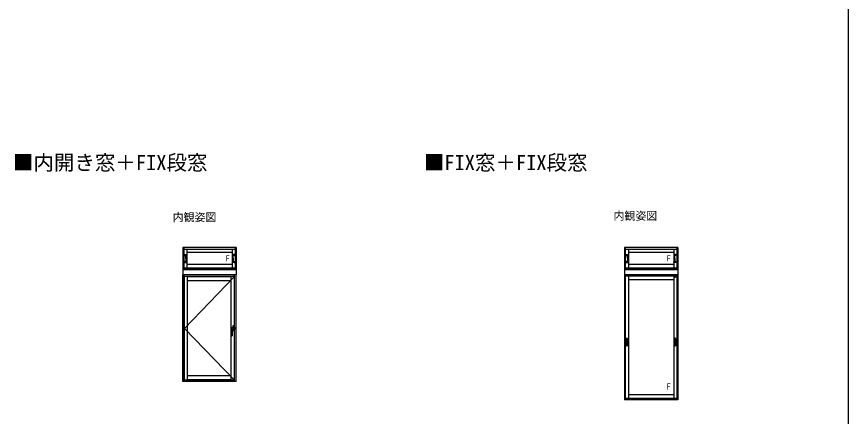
# Model space of a CAD drawing. Units: millimetres, scale not verified. Extents: x -525 to 525, y -782 to 777.
# Drawn here: x -84 to 525, y 56 to 349 of the extents above; entities that cross this region are included whole.
import ezdxf
from ezdxf.enums import TextEntityAlignment as Align

# ---------------------------------------------------------------- set-up
doc = ezdxf.new("R2010")
doc.units = ezdxf.units.MM
doc.header["$LTSCALE"] = 4
for name, color, linetype in [('0-1_USER1', 3, 'Continuous'), ('0-5_YKK_A1', 4, 'Continuous'), ('0-7_YKK_ZWAK', 7, 'Continuous')]:
    doc.layers.add(name, color=color, linetype=linetype)
doc.styles.add('ＭＳ ゴシック', font='')
doc.styles.get('ＭＳ ゴシック').set_extended_font_data('MS Gothic')

msp = doc.modelspace()

# ---------------------------------------------------------------- linework, layer by layer
at = {"layer": '0-5_YKK_A1'}
for p, q in [((76.458, 179.904), (37.458, 179.904)), ((37.458, 179.904), (37.458, 159.904)), ((37.958, 179.904), (37.958, 163.904)), ((38.108, 179.904), (38.108, 164.904)), ((75.808, 178.579), (38.108, 178.579)), ((40.358, 178.579), (40.358, 164.904)), ((73.558, 178.579), (73.558, 164.904)), ((75.808, 179.904), (75.808, 164.904)), ((75.958, 179.904), (75.958, 163.904)), ((76.458, 179.904), (76.458, 159.904)), ((399.958, 179.904), (360.958, 179.904)), ((360.958, 179.904), (360.958, 163.904)), ((361.458, 179.904), (361.458, 163.904)), ((361.608, 179.904), (361.608, 164.904)), ((399.308, 178.579), (361.608, 178.579)), ((363.858, 178.579), (363.858, 164.904)), ((397.058, 178.579), (397.058, 164.904)), ((399.308, 179.904), (399.308, 164.904)), ((399.458, 179.904), (399.458, 163.904)), ((399.958, 179.904), (399.958, 163.904)), ((38.693, 174.264), (38.693, 174.804)), ((38.714, 174.211), (38.733, 174.193)), ((38.767, 174.879), (40.118, 174.879)), ((38.785, 174.17), (39.557, 174.161)), ((39.04, 174.546), (39.04, 174.511)), ((39.1, 174.546), (39.04, 174.546)), ((39.1, 174.511), (39.04, 174.511)), ((39.16, 174.631), (39.125, 174.631)), ((39.125, 174.631), (39.125, 174.571)), ((39.125, 174.486), (39.125, 174.426)), ((39.16, 174.426), (39.125, 174.426)), ((39.16, 174.631), (39.16, 174.571)), ((39.16, 174.486), (39.16, 174.426)), ((39.245, 174.546), (39.185, 174.546)), ((39.245, 174.511), (39.185, 174.511)), ((39.245, 174.546), (39.245, 174.511)), ((39.557, 174.161), (39.557, 174.161)), ((39.618, 174.058), (39.619, 173.996)), ((40.143, 174.004), (40.144, 174.063)), ((40.151, 174.198), (40.163, 174.21)), ((40.193, 174.804), (40.193, 174.281)), ((73.558, 176.254), (40.358, 176.254)), ((73.723, 174.804), (73.723, 174.281)), ((73.764, 174.198), (73.752, 174.21)), ((73.772, 174.004), (73.771, 174.063)), ((75.148, 174.879), (73.797, 174.879)), ((74.298, 174.058), (74.296, 173.996)), ((75.13, 174.17), (74.358, 174.161)), ((74.358, 174.161), (74.358, 174.161)), ((74.67, 174.546), (74.67, 174.511)), ((74.67, 174.546), (74.73, 174.546)), ((74.67, 174.511), (74.73, 174.511)), ((74.755, 174.631), (74.79, 174.631)), ((74.755, 174.631), (74.755, 174.571)), ((74.755, 174.486), (74.755, 174.426)), ((74.755, 174.426), (74.79, 174.426)), ((74.79, 174.631), (74.79, 174.571)), ((74.79, 174.486), (74.79, 174.426)), ((74.815, 174.546), (74.875, 174.546)), ((74.815, 174.511), (74.875, 174.511)), ((74.875, 174.546), (74.875, 174.511)), ((75.201, 174.211), (75.182, 174.193)), ((75.223, 174.264), (75.223, 174.804)), ((362.193, 174.264), (362.193, 174.804)), ((362.214, 174.211), (362.233, 174.193)), ((362.267, 174.879), (363.618, 174.879)), ((362.285, 174.17), (363.057, 174.161)), ((362.54, 174.546), (362.54, 174.511)), ((362.6, 174.546), (362.54, 174.546)), ((362.6, 174.511), (362.54, 174.511)), ((362.66, 174.631), (362.625, 174.631)), ((362.625, 174.631), (362.625, 174.571)), ((362.625, 174.486), (362.625, 174.426)), ((362.66, 174.426), (362.625, 174.426)), ((362.66, 174.631), (362.66, 174.571)), ((362.66, 174.486), (362.66, 174.426)), ((362.745, 174.546), (362.685, 174.546)), ((362.745, 174.511), (362.685, 174.511)), ((362.745, 174.546), (362.745, 174.511)), ((363.057, 174.161), (363.057, 174.161)), ((363.118, 174.058), (363.119, 173.996)), ((363.643, 174.004), (363.644, 174.063)), ((363.651, 174.198), (363.663, 174.21)), ((363.693, 174.804), (363.693, 174.281)), ((397.058, 176.254), (363.858, 176.254)), ((397.223, 174.804), (397.223, 174.281)), ((397.264, 174.198), (397.252, 174.21)), ((397.272, 174.004), (397.271, 174.063)), ((398.648, 174.879), (397.297, 174.879)), ((397.798, 174.058), (397.796, 173.996)), ((398.63, 174.17), (397.858, 174.161)), ((397.858, 174.161), (397.858, 174.161)), ((398.17, 174.546), (398.17, 174.511)), ((398.17, 174.546), (398.23, 174.546)), ((398.17, 174.511), (398.23, 174.511)), ((398.255, 174.631), (398.29, 174.631)), ((398.255, 174.631), (398.255, 174.571)), ((398.255, 174.486), (398.255, 174.426)), ((398.255, 174.426), (398.29, 174.426)), ((398.29, 174.631), (398.29, 174.571)), ((398.29, 174.486), (398.29, 174.426)), ((398.315, 174.546), (398.375, 174.546)), ((398.315, 174.511), (398.375, 174.511)), ((398.375, 174.546), (398.375, 174.511)), ((398.701, 174.211), (398.682, 174.193)), ((398.723, 174.264), (398.723, 174.804)), ((75.958, 164.904), (37.958, 164.904)), ((38.693, 169.544), (38.693, 169.004)), ((38.733, 169.615), (38.714, 169.597)), ((38.767, 168.929), (40.118, 168.929)), ((39.557, 169.647), (38.785, 169.638)), ((39.04, 169.296), (39.04, 169.261)), ((39.1, 169.296), (39.04, 169.296)), ((39.1, 169.261), (39.04, 169.261)), ((39.16, 169.381), (39.125, 169.381)), ((39.125, 169.381), (39.125, 169.321)), ((39.125, 169.236), (39.125, 169.176)), ((39.16, 169.176), (39.125, 169.176)), ((39.16, 169.381), (39.16, 169.321)), ((39.16, 169.236), (39.16, 169.176)), ((39.245, 169.296), (39.185, 169.296)), ((39.245, 169.261), (39.185, 169.261)), ((39.245, 169.296), (39.245, 169.261)), ((39.557, 169.647), (39.557, 169.647)), ((39.619, 169.806), (39.618, 169.75)), ((40.144, 169.745), (40.143, 169.806)), ((40.163, 169.597), (40.151, 169.61)), ((40.193, 169.004), (40.193, 169.527)), ((73.558, 167.654), (40.358, 167.654)), ((73.723, 169.004), (73.723, 169.527)), ((73.752, 169.597), (73.765, 169.61)), ((73.771, 169.745), (73.772, 169.806)), ((75.148, 168.929), (73.797, 168.929)), ((74.296, 169.806), (74.298, 169.75)), ((74.358, 169.647), (75.13, 169.638)), ((74.358, 169.647), (74.358, 169.647)), ((74.67, 169.296), (74.67, 169.261)), ((74.67, 169.296), (74.73, 169.296)), ((74.67, 169.261), (74.73, 169.261)), ((74.755, 169.381), (74.79, 169.381)), ((74.755, 169.381), (74.755, 169.321)), ((74.755, 169.236), (74.755, 169.176)), ((74.755, 169.176), (74.79, 169.176)), ((74.79, 169.381), (74.79, 169.321)), ((74.79, 169.236), (74.79, 169.176)), ((74.815, 169.296), (74.875, 169.296)), ((74.815, 169.261), (74.875, 169.261)), ((74.875, 169.296), (74.875, 169.261)), ((75.182, 169.615), (75.201, 169.597)), ((75.223, 169.544), (75.223, 169.004)), ((399.458, 164.904), (361.458, 164.904)), ((362.193, 169.544), (362.193, 169.004)), ((362.233, 169.615), (362.214, 169.597)), ((362.267, 168.929), (363.618, 168.929)), ((363.057, 169.647), (362.285, 169.638)), ((362.54, 169.296), (362.54, 169.261)), ((362.6, 169.296), (362.54, 169.296)), ((362.6, 169.261), (362.54, 169.261)), ((362.66, 169.381), (362.625, 169.381)), ((362.625, 169.381), (362.625, 169.321)), ((362.625, 169.236), (362.625, 169.176)), ((362.66, 169.176), (362.625, 169.176)), ((362.66, 169.381), (362.66, 169.321)), ((362.66, 169.236), (362.66, 169.176)), ((362.745, 169.296), (362.685, 169.296)), ((362.745, 169.261), (362.685, 169.261)), ((362.745, 169.296), (362.745, 169.261)), ((363.057, 169.647), (363.057, 169.647)), ((363.119, 169.806), (363.118, 169.75)), ((363.644, 169.745), (363.643, 169.806)), ((363.663, 169.597), (363.651, 169.61)), ((363.693, 169.004), (363.693, 169.527)), ((397.058, 167.654), (363.858, 167.654)), ((397.223, 169.004), (397.223, 169.527)), ((397.252, 169.597), (397.265, 169.61)), ((397.271, 169.745), (397.272, 169.806)), ((398.648, 168.929), (397.297, 168.929)), ((397.796, 169.806), (397.798, 169.75)), ((397.858, 169.647), (398.63, 169.638)), ((397.858, 169.647), (397.858, 169.647)), ((398.17, 169.296), (398.17, 169.261)), ((398.17, 169.296), (398.23, 169.296)), ((398.17, 169.261), (398.23, 169.261)), ((398.255, 169.381), (398.29, 169.381)), ((398.255, 169.381), (398.255, 169.321)), ((398.255, 169.236), (398.255, 169.176)), ((398.255, 169.176), (398.29, 169.176)), ((398.29, 169.381), (398.29, 169.321)), ((398.29, 169.236), (398.29, 169.176)), ((398.315, 169.296), (398.375, 169.296)), ((398.315, 169.261), (398.375, 169.261)), ((398.375, 169.296), (398.375, 169.261)), ((398.682, 169.615), (398.701, 169.597)), ((398.723, 169.544), (398.723, 169.004)), ((76.458, 163.904), (37.458, 163.904)), ((37.458, 81.654), (37.458, 159.904)), ((76.458, 159.904), (37.458, 159.904)), ((38.508, 81.654), (38.508, 159.904)), ((75.408, 158.854), (38.508, 158.854)), ((38.708, 82.704), (38.708, 158.854)), ((38.708, 120.654), (75.208, 158.854)), ((40.958, 82.704), (40.958, 158.854)), ((72.958, 158.604), (40.958, 158.604)), ((72.958, 82.704), (72.958, 158.854)), ((75.208, 82.704), (75.208, 158.854)), ((75.408, 81.654), (75.408, 159.904)), ((76.458, 81.654), (76.458, 159.904)), ((399.958, 163.904), (360.958, 163.904)), ((360.958, 163.904), (360.958, 68.204)), ((360.958, 163.904), (399.958, 163.904)), ((399.958, 163.904), (360.958, 163.904)), ((399.958, 159.904), (360.958, 159.904)), ((361.458, 159.904), (361.458, 68.204)), ((361.608, 159.904), (361.608, 69.204)), ((399.308, 158.904), (361.608, 158.904)), ((363.858, 158.904), (363.858, 69.204)), ((397.058, 158.904), (397.058, 69.204)), ((397.884, 158.554), (398.108, 158.554)), ((397.884, 158.504), (398.108, 158.504)), ((398.108, 158.629), (398.158, 158.629)), ((398.108, 158.554), (398.108, 158.629)), ((398.108, 158.429), (398.108, 158.504)), ((398.108, 158.429), (398.158, 158.429)), ((398.158, 158.554), (398.158, 158.629)), ((398.158, 158.554), (398.381, 158.554)), ((398.158, 158.429), (398.158, 158.504)), ((398.158, 158.504), (398.381, 158.504)), ((399.308, 159.904), (399.308, 69.204)), ((399.458, 159.904), (399.458, 68.204)), ((399.958, 163.904), (399.958, 68.204)), ((72.958, 155.554), (40.958, 155.554)), ((397.058, 156.254), (363.858, 156.254)), ((74.078, 122.494), (74.078, 121.252)), ((74.108, 122.487), (74.108, 121.252)), ((74.114, 122.534), (74.128, 122.54)), ((75.058, 122.537), (74.158, 122.537)), ((74.177, 122.554), (75.048, 122.554)), ((75.048, 122.594), (74.178, 122.594)), ((75.048, 122.555), (75.048, 122.554)), ((75.108, 122.495), (75.108, 122.495)), ((75.108, 122.494), (75.108, 121.219)), ((75.108, 121.219), (75.108, 122.487)), ((75.148, 122.495), (75.148, 121.219)), ((38.708, 120.654), (75.208, 82.704)), ((73.062, 121.142), (73.058, 121.131)), ((73.058, 115.337), (73.058, 121.131)), ((73.608, 119.872), (73.608, 115.337)), ((73.764, 121.252), (75.038, 121.252)), ((74.058, 120.322), (74.608, 120.322)), ((74.078, 120.322), (74.078, 119.079)), ((75.108, 121.737), (74.108, 121.737)), ((74.108, 120.322), (74.108, 119.087)), ((75.108, 119.837), (74.108, 119.837)), ((74.128, 119.034), (74.114, 119.04)), ((74.158, 119.037), (75.058, 119.037)), ((75.048, 119.019), (74.177, 119.019)), ((75.048, 118.979), (74.178, 118.979)), ((75.05, 121.219), (75.038, 121.252)), ((75.048, 119.019), (75.048, 119.019)), ((75.05, 121.219), (75.564, 121.219)), ((75.108, 119.087), (75.108, 120.327)), ((75.108, 120.327), (75.108, 119.079)), ((75.148, 120.328), (75.148, 119.079)), ((73.608, 115.337), (73.058, 115.337)), ((73.108, 115.287), (73.558, 115.287)), ((362.533, 113.379), (362.533, 108.029)), ((363.033, 113.379), (363.033, 108.029)), ((397.883, 113.379), (397.883, 108.029)), ((398.383, 113.379), (398.383, 108.029)), ((72.958, 86.004), (40.958, 86.004)), ((76.458, 81.654), (37.458, 81.654)), ((75.408, 82.704), (38.508, 82.704)), ((72.958, 82.954), (40.958, 82.954)), ((399.958, 68.204), (360.958, 68.204)), ((399.458, 69.204), (361.458, 69.204)), ((397.058, 71.954), (363.858, 71.954))]:
    msp.add_line(p, q, dxfattribs=at)
for points in [[(39.557, 174.161), (39.596, 174.16), (39.614, 174.159)], [(39.617, 174.064), (39.618, 174.061), (39.618, 174.058)], [(39.638, 171.904), (39.638, 172.143), (39.637, 172.382), (39.636, 172.666), (39.634, 172.948), (39.631, 173.231), (39.627, 173.511), (39.623, 173.787), (39.619, 173.998)], [(39.638, 171.904), (39.638, 171.665), (39.637, 171.426), (39.636, 171.142), (39.634, 170.86), (39.631, 170.577), (39.627, 170.297), (39.623, 170.021), (39.619, 169.805)], [(40.143, 174.006), (40.139, 173.792), (40.135, 173.517), (40.131, 173.238), (40.128, 172.958), (40.126, 172.673), (40.124, 172.388), (40.123, 172.146), (40.123, 171.904)], [(40.143, 169.804), (40.139, 170.015), (40.135, 170.291), (40.131, 170.57), (40.128, 170.85), (40.126, 171.135), (40.124, 171.42), (40.123, 171.662), (40.123, 171.904)], [(40.144, 174.077), (40.145, 174.107), (40.146, 174.137), (40.148, 174.164), (40.15, 174.186), (40.151, 174.202), (40.152, 174.212), (40.153, 174.216), (40.153, 174.216)], [(40.144, 174.063), (40.144, 174.076), (40.144, 174.077)], [(73.771, 174.077), (73.77, 174.107), (73.769, 174.137), (73.767, 174.164), (73.766, 174.186), (73.764, 174.202), (73.763, 174.212), (73.762, 174.216), (73.762, 174.216)], [(73.771, 174.063), (73.771, 174.076), (73.771, 174.077)], [(73.772, 174.006), (73.776, 173.792), (73.781, 173.517), (73.784, 173.238), (73.787, 172.958), (73.789, 172.673), (73.791, 172.388), (73.792, 172.146), (73.792, 171.904)], [(73.772, 169.804), (73.776, 170.015), (73.781, 170.291), (73.784, 170.57), (73.787, 170.85), (73.789, 171.135), (73.791, 171.42), (73.792, 171.662), (73.792, 171.904)], [(74.277, 171.904), (74.277, 172.143), (74.278, 172.382), (74.279, 172.666), (74.282, 172.948), (74.284, 173.231), (74.288, 173.511), (74.292, 173.787), (74.296, 173.998)], [(74.277, 171.904), (74.277, 171.665), (74.278, 171.426), (74.279, 171.142), (74.282, 170.86), (74.284, 170.577), (74.288, 170.297), (74.292, 170.021), (74.296, 169.805)], [(74.298, 174.064), (74.298, 174.061), (74.298, 174.058)], [(74.358, 174.161), (74.319, 174.16), (74.301, 174.159)], [(363.057, 174.161), (363.096, 174.16), (363.114, 174.159)], [(363.117, 174.064), (363.118, 174.061), (363.118, 174.058)], [(363.138, 171.904), (363.138, 172.143), (363.137, 172.382), (363.136, 172.666), (363.134, 172.948), (363.131, 173.231), (363.127, 173.511), (363.123, 173.787), (363.119, 173.998)], [(363.138, 171.904), (363.138, 171.665), (363.137, 171.426), (363.136, 171.142), (363.134, 170.86), (363.131, 170.577), (363.127, 170.297), (363.123, 170.021), (363.119, 169.805)], [(363.643, 174.006), (363.639, 173.792), (363.635, 173.517), (363.631, 173.238), (363.628, 172.958), (363.626, 172.673), (363.624, 172.388), (363.623, 172.146), (363.623, 171.904)], [(363.643, 169.804), (363.639, 170.015), (363.635, 170.291), (363.631, 170.57), (363.628, 170.85), (363.626, 171.135), (363.624, 171.42), (363.623, 171.662), (363.623, 171.904)], [(363.644, 174.077), (363.645, 174.107), (363.646, 174.137), (363.648, 174.164), (363.65, 174.186), (363.651, 174.202), (363.652, 174.212), (363.653, 174.216), (363.653, 174.216)], [(363.644, 174.063), (363.644, 174.076), (363.644, 174.077)], [(397.271, 174.077), (397.27, 174.107), (397.269, 174.137), (397.267, 174.164), (397.266, 174.186), (397.264, 174.202), (397.263, 174.212), (397.262, 174.216), (397.262, 174.216)], [(397.271, 174.063), (397.271, 174.076), (397.271, 174.077)], [(397.272, 174.006), (397.276, 173.792), (397.281, 173.517), (397.284, 173.238), (397.287, 172.958), (397.289, 172.673), (397.291, 172.388), (397.292, 172.146), (397.292, 171.904)], [(397.272, 169.804), (397.276, 170.015), (397.281, 170.291), (397.284, 170.57), (397.287, 170.85), (397.289, 171.135), (397.291, 171.42), (397.292, 171.662), (397.292, 171.904)], [(397.777, 171.904), (397.777, 172.143), (397.778, 172.382), (397.779, 172.666), (397.782, 172.948), (397.784, 173.231), (397.788, 173.511), (397.792, 173.787), (397.796, 173.998)], [(397.777, 171.904), (397.777, 171.665), (397.778, 171.426), (397.779, 171.142), (397.782, 170.86), (397.784, 170.577), (397.788, 170.297), (397.792, 170.021), (397.796, 169.805)], [(397.798, 174.064), (397.798, 174.061), (397.798, 174.058)], [(397.858, 174.161), (397.819, 174.16), (397.801, 174.159)], [(39.557, 169.647), (39.596, 169.648), (39.614, 169.649)], [(39.618, 169.75), (39.617, 169.736), (39.617, 169.723)], [(40.144, 169.742), (40.144, 169.744), (40.144, 169.745)], [(73.771, 169.742), (73.771, 169.744), (73.771, 169.745)], [(74.298, 169.75), (74.298, 169.736), (74.298, 169.723)], [(74.358, 169.647), (74.319, 169.648), (74.301, 169.649)], [(363.057, 169.647), (363.096, 169.648), (363.114, 169.649)], [(363.118, 169.75), (363.117, 169.736), (363.117, 169.723)], [(363.644, 169.742), (363.644, 169.744), (363.644, 169.745)], [(397.271, 169.742), (397.271, 169.744), (397.271, 169.745)], [(397.798, 169.75), (397.798, 169.736), (397.798, 169.723)], [(397.858, 169.647), (397.819, 169.648), (397.801, 169.649)], [(76.458, 163.904), (37.458, 163.904), (76.458, 163.904)], [(74.095, 122.55), (74.098, 122.548), (74.101, 122.545), (74.103, 122.543), (74.106, 122.541), (74.109, 122.539), (74.111, 122.536), (74.114, 122.534)], [(74.16, 122.552), (74.149, 122.548), (74.138, 122.544), (74.128, 122.54)], [(75.048, 122.594), (75.06, 122.594), (75.072, 122.592), (75.083, 122.588), (75.094, 122.583), (75.104, 122.577), (75.114, 122.569), (75.122, 122.561), (75.13, 122.551), (75.136, 122.541), (75.141, 122.53), (75.145, 122.519), (75.147, 122.507), (75.148, 122.495)], [(73.062, 121.142), (73.082, 121.163), (73.104, 121.177), (73.123, 121.185), (73.169, 121.199), (73.183, 121.201)], [(73.182, 121.201), (73.277, 121.214), (73.377, 121.225), (73.485, 121.235), (73.597, 121.243), (73.667, 121.247), (73.741, 121.251)], [(73.683, 120.123), (73.66, 120.088), (73.628, 120.033)], [(74.114, 119.04), (74.111, 119.038), (74.109, 119.035), (74.106, 119.033), (74.103, 119.031), (74.101, 119.029), (74.098, 119.026), (74.095, 119.024)], [(74.095, 119.024), (74.096, 119.023), (74.096, 119.022), (74.097, 119.021), (74.097, 119.019)], [(74.16, 119.022), (74.149, 119.026), (74.138, 119.03), (74.128, 119.034)]]:
    msp.add_lwpolyline(points, dxfattribs=at)
for centre, radius in [((39.143, 174.529), 0.2), ((39.143, 174.529), 0.188), ((74.773, 174.529), 0.2), ((74.773, 174.529), 0.188), ((362.643, 174.529), 0.2), ((362.643, 174.529), 0.188), ((398.273, 174.529), 0.2), ((398.273, 174.529), 0.188), ((39.143, 169.279), 0.2), ((39.143, 169.279), 0.188), ((74.773, 169.279), 0.2), ((74.773, 169.279), 0.188), ((362.643, 169.279), 0.2), ((362.643, 169.279), 0.188), ((398.273, 169.279), 0.2), ((398.273, 169.279), 0.188), ((398.133, 158.529), 0.25)]:
    msp.add_circle(centre, radius, dxfattribs=at)
for centre, radius, start, end in [((39.1, 174.571), 0.025, 270, 0), ((39.1, 174.486), 0.025, 0, 90), ((39.185, 174.571), 0.025, 180, 270), ((39.185, 174.486), 0.025, 90, 180), ((38.452, 174.069), 1.166, 359.74719, 7.19057), ((75.464, 174.069), 1.166, 172.80943, 180.25281), ((74.73, 174.571), 0.025, 270, 0), ((74.73, 174.486), 0.025, 0, 90), ((74.815, 174.571), 0.025, 180, 270), ((74.815, 174.486), 0.025, 90, 180), ((362.6, 174.571), 0.025, 270, 0), ((362.6, 174.486), 0.025, 0, 90), ((362.685, 174.571), 0.025, 180, 270), ((362.685, 174.486), 0.025, 90, 180), ((361.952, 174.069), 1.166, 359.74719, 7.19057), ((398.964, 174.069), 1.166, 172.80943, 180.25281), ((398.23, 174.571), 0.025, 270, 0), ((398.23, 174.486), 0.025, 0, 90), ((398.315, 174.571), 0.025, 180, 270), ((398.315, 174.486), 0.025, 90, 180), ((39.1, 169.321), 0.025, 270, 0), ((39.1, 169.236), 0.025, 0, 90), ((39.185, 169.321), 0.025, 180, 270), ((39.185, 169.236), 0.025, 90, 180), ((38.563, 169.727), 1.054, 352.71162, 359.79125), ((41.313, 169.736), 1.169, 179.67394, 187.06236), ((72.603, 169.736), 1.169, 352.93764, 0.32606), ((75.353, 169.727), 1.054, 180.20875, 187.28838), ((74.73, 169.321), 0.025, 270, 0), ((74.73, 169.236), 0.025, 0, 90), ((74.815, 169.321), 0.025, 180, 270), ((74.815, 169.236), 0.025, 90, 180), ((362.6, 169.321), 0.025, 270, 0), ((362.6, 169.236), 0.025, 0, 90), ((362.685, 169.321), 0.025, 180, 270), ((362.685, 169.236), 0.025, 90, 180), ((362.063, 169.727), 1.054, 352.71162, 359.79125), ((364.813, 169.736), 1.169, 179.67394, 187.06236), ((396.103, 169.736), 1.169, 352.93764, 0.32606), ((398.853, 169.727), 1.054, 180.20875, 187.28838), ((398.23, 169.321), 0.025, 270, 0), ((398.23, 169.236), 0.025, 0, 90), ((398.315, 169.321), 0.025, 180, 270), ((398.315, 169.236), 0.025, 90, 180), ((398.133, 158.529), 0.225, 6.37898, 173.62104), ((398.133, 158.529), 0.225, 186.37975, 353.62022), ((74.178, 122.494), 0.1, 90, 180), ((74.158, 122.487), 0.05, 90, 180), ((74.177, 122.495), 0.06, 90, 107.04357), ((75.048, 122.494), 0.06, 0, 90), ((75.058, 122.487), 0.05, 0, 90), ((74.058, 119.872), 0.45, 90, 180), ((74.178, 119.079), 0.1, 180, 270), ((74.158, 119.087), 0.05, 180, 270), ((74.177, 119.079), 0.06, 252.95643, 270), ((74.608, 145.322), 25, 270, 272.19209), ((75.048, 119.079), 0.1, 270, 0), ((75.048, 119.079), 0.06, 270, 0), ((75.058, 119.087), 0.05, 270, 0), ((75.564, 121.119), 0.1, 14.96231, 90), ((75.56, 120.44), 0.1, 272.19209, 344.37486), ((74.32, 120.787), 1.387, 344.37486, 14.96231), ((73.108, 115.337), 0.05, 180, 270), ((73.558, 115.337), 0.05, 270, 0), ((362.808, 113.379), 0.275, 90, 180), ((362.758, 113.379), 0.275, 0, 90), ((398.158, 113.379), 0.275, 90, 180), ((398.108, 113.379), 0.275, 0, 90), ((362.808, 108.029), 0.275, 180, 270), ((362.758, 108.029), 0.275, 270, 0), ((398.158, 108.029), 0.275, 180, 270), ((398.108, 108.029), 0.275, 270, 0)]:
    msp.add_arc(centre, radius, start, end, dxfattribs=at)
for centre, major_axis, ratio, start_param, end_param in [((38.768, 174.804), (-0.0532, 0.0532), 0.99628, 5.4996506, 7.06672), ((38.768, 174.264), (-0.053, 0.0535), 0.996248, 0.787871, 1.5707963), ((38.786, 174.245), (0.075, -0.0006), 0.998738, 3.1478025, 4.7136154), ((39.696, 174.253), (0.0844, -0.0562), 0.985843, 3.7245453, 4.2539951), ((40.117, 174.804), (0.0532, 0.0532), 0.99628, 5.4996506, 7.06672), ((40.092, 174.281), (0.0707, 0.0713), 0.996248, 4.712389, 5.4953143), ((73.798, 174.804), (-0.0532, 0.0532), 0.99628, 5.4996506, 7.06672), ((73.823, 174.281), (-0.0707, 0.0713), 0.996248, 0.787871, 1.5707963), ((74.219, 174.253), (-0.0844, -0.0562), 0.985843, 2.0291902, 2.55864), ((75.129, 174.245), (-0.075, -0.0006), 0.998738, 1.5695699, 3.1353828), ((75.147, 174.804), (0.0532, 0.0532), 0.99628, 5.4996506, 7.06672), ((75.147, 174.264), (0.053, 0.0535), 0.996248, 4.712389, 5.4953143), ((362.268, 174.804), (-0.0532, 0.0532), 0.99628, 5.4996506, 7.06672), ((362.268, 174.264), (-0.053, 0.0535), 0.996248, 0.787871, 1.5707963), ((362.286, 174.245), (0.075, -0.0006), 0.998738, 3.1478025, 4.7136154), ((363.196, 174.253), (0.0844, -0.0562), 0.985843, 3.7245453, 4.2539951), ((363.617, 174.804), (0.0532, 0.0532), 0.99628, 5.4996506, 7.06672), ((363.592, 174.281), (0.0707, 0.0713), 0.996248, 4.712389, 5.4953143), ((397.298, 174.804), (-0.0532, 0.0532), 0.99628, 5.4996506, 7.06672), ((397.323, 174.281), (-0.0707, 0.0713), 0.996248, 0.787871, 1.5707963), ((397.719, 174.253), (-0.0844, -0.0562), 0.985843, 2.0291902, 2.55864), ((398.629, 174.245), (-0.075, -0.0006), 0.998738, 1.5695699, 3.1353828), ((398.647, 174.804), (0.0532, 0.0532), 0.99628, 5.4996506, 7.06672), ((398.647, 174.264), (0.053, 0.0535), 0.996248, 4.712389, 5.4953143), ((38.768, 169.544), (-0.053, -0.0535), 0.996248, 4.712389, 5.4953143), ((38.768, 169.004), (-0.0532, -0.0532), 0.99628, 5.4996506, 7.06672), ((38.786, 169.563), (0.075, 0.0006), 0.998738, 1.5695699, 3.1353828), ((39.696, 169.555), (0.0844, 0.0562), 0.985843, 2.0292017, 2.55864), ((40.117, 169.004), (0.0532, -0.0532), 0.99628, 5.4996506, 7.06672), ((40.092, 169.527), (0.0707, -0.0713), 0.996248, 0.787871, 1.5707963), ((73.823, 169.527), (-0.0707, -0.0713), 0.996248, 4.712389, 5.4953143), ((73.798, 169.004), (-0.0532, -0.0532), 0.99628, 5.4996506, 7.06672), ((74.219, 169.555), (-0.0844, 0.0562), 0.985843, 3.7245453, 4.2539836), ((75.129, 169.563), (-0.075, 0.0006), 0.998738, 3.1478025, 4.7136154), ((75.147, 169.004), (0.0532, -0.0532), 0.99628, 5.4996506, 7.06672), ((75.147, 169.544), (0.053, -0.0535), 0.996248, 0.787871, 1.5707963), ((362.268, 169.544), (-0.053, -0.0535), 0.996248, 4.712389, 5.4953143), ((362.268, 169.004), (-0.0532, -0.0532), 0.99628, 5.4996506, 7.06672), ((362.286, 169.563), (0.075, 0.0006), 0.998738, 1.5695699, 3.1353828), ((363.196, 169.555), (0.0844, 0.0562), 0.985843, 2.0292017, 2.55864), ((363.617, 169.004), (0.0532, -0.0532), 0.99628, 5.4996506, 7.06672), ((363.592, 169.527), (0.0707, -0.0713), 0.996248, 0.787871, 1.5707963), ((397.323, 169.527), (-0.0707, -0.0713), 0.996248, 4.712389, 5.4953143), ((397.298, 169.004), (-0.0532, -0.0532), 0.99628, 5.4996506, 7.06672), ((397.719, 169.555), (-0.0844, 0.0562), 0.985843, 3.7245453, 4.2539836), ((398.629, 169.563), (-0.075, 0.0006), 0.998738, 3.1478025, 4.7136154), ((398.647, 169.004), (0.0532, -0.0532), 0.99628, 5.4996506, 7.06672), ((398.647, 169.544), (0.053, -0.0535), 0.996248, 0.787871, 1.5707963)]:
    msp.add_ellipse(centre, major_axis=major_axis, ratio=ratio, start_param=start_param, end_param=end_param, dxfattribs=at)
at = {"layer": '0-7_YKK_ZWAK'}
msp.add_lwpolyline([(-525, -782.5), (525, -782.5), (525, 747.5)], dxfattribs=at)

# ---------------------------------------------------------------- texts
at = {"layer": '0-1_USER1', "style": 'ＭＳ ゴシック'}
for s, height, p in [('■内開き窓＋FIX段窓', 11, (-87, 233.5)), ('■FIX窓＋FIX段窓', 11, (214, 233.5)), ('内観姿図', 5.865, (30, 197.5)), ('内観姿図', 5.865, (353, 198.5))]:
    msp.add_text(s, height=height, dxfattribs=at).set_placement(p, align=Align.BOTTOM_LEFT)
at = {"layer": '0-1_USER1', "style": 'ＭＳ ゴシック', "width": 0.75}
for p in [(68, 168.5), (391, 168.5), (391, 74.5)]:
    msp.add_text('Ｆ', height=4.399, dxfattribs=at).set_placement(p, align=Align.BOTTOM_LEFT)

doc.saveas('drawing.dxf')
